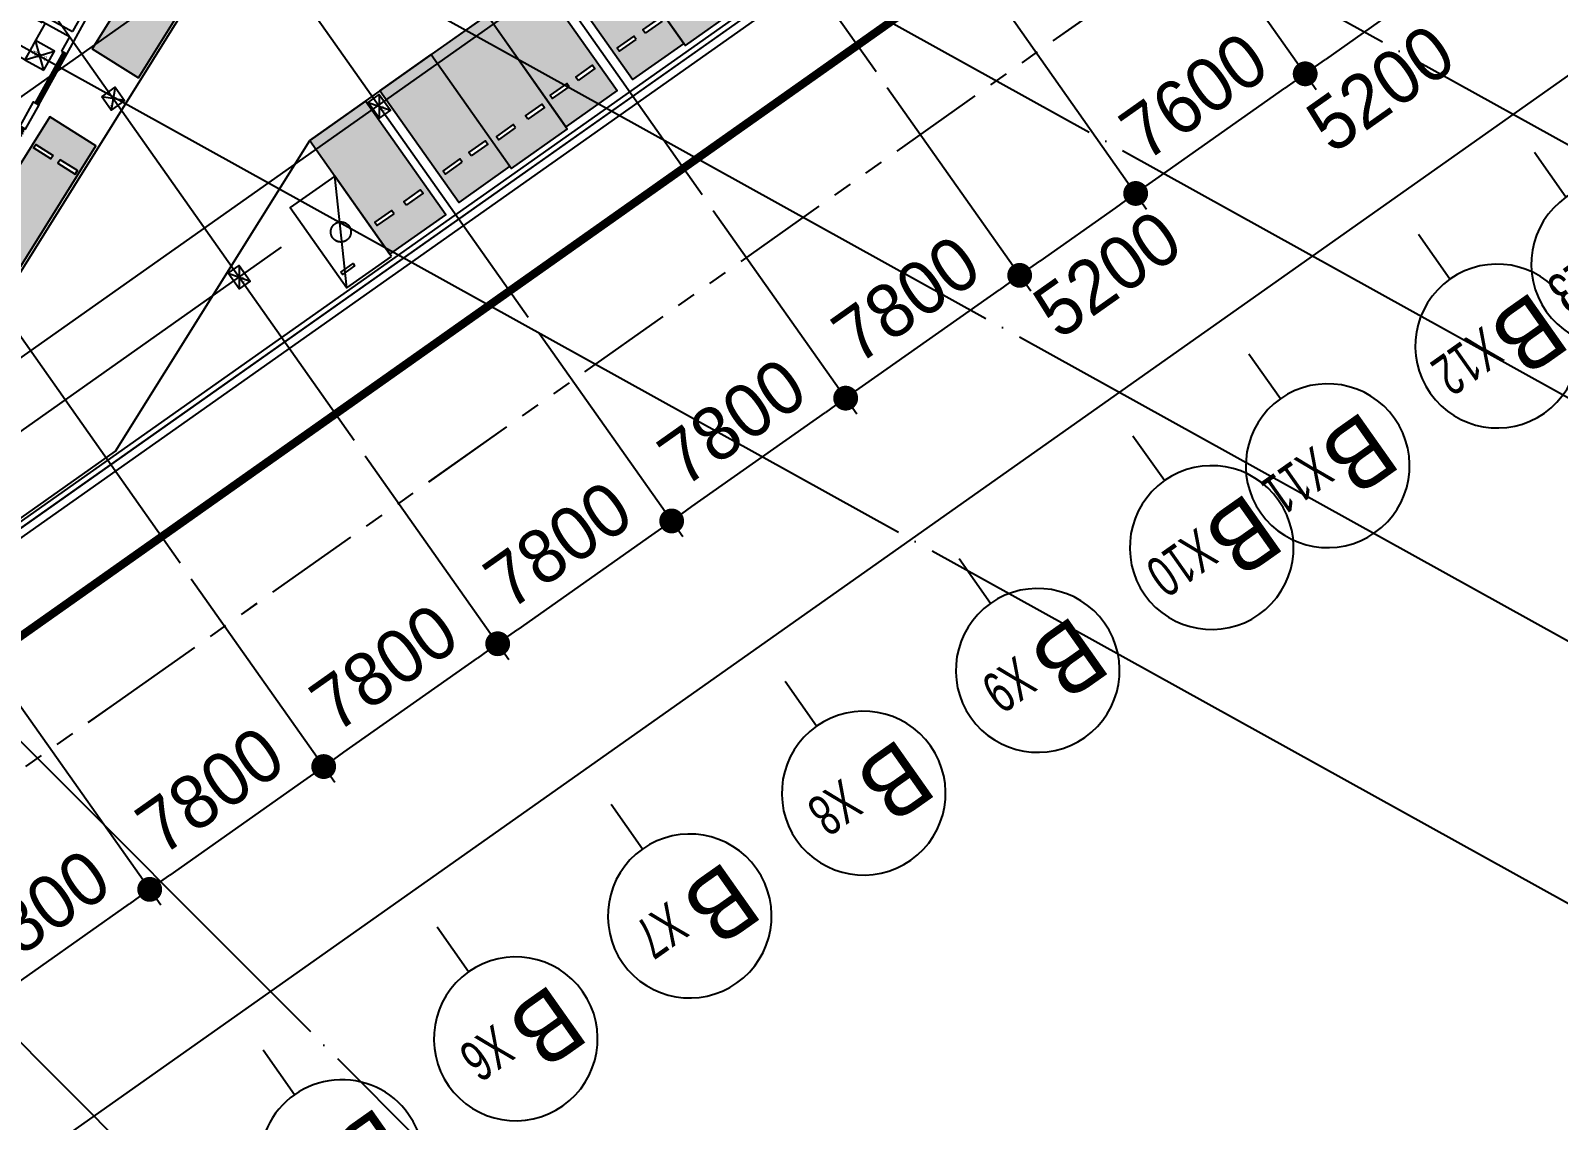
# Model space of a CAD drawing. Header units: millimetres. Extents: x -21000 to 567700, y 435000 to 850800.
# Drawn here: x 299436 to 355402, y 527319 to 567226 of the extents above; entities that cross this region are included whole.
import ezdxf
from ezdxf.xclip import XClip

# ---------------------------------------------------------------- set-up
doc = ezdxf.new("R2010")
doc.units = ezdxf.units.MM
doc.header["$LTSCALE"] = 700
doc.header["$XCLIPFRAME"] = 2
for name, pattern in [('AB_Pbase$0$PHANTOMX2', [5, 2.5, -0.5, 0.5, -0.5, 0.5, -0.5]), ('AB_Pbase$0$주차장기둥$0$CEN', [62, 60, -1, 0, -1]), ('AB_Pbase$0$주차장기둥$0$PHANTOMX2', [5, 2.5, -0.5, 0.5, -0.5, 0.5, -0.5]), ('AB_Pbase$0$지하1층 동골조$0$PHANTOMX2', [5, 2.5, -0.5, 0.5, -0.5, 0.5, -0.5]), ('HIDDEN', [9.525, 6.35, -3.175])]:
    doc.linetypes.add(name, pattern=pattern)
doc.layers.get('0').update_dxf_attribs({"color": 2})
doc.layers.get('Defpoints').update_dxf_attribs({"color": 171})
for name, color, linetype in [('AB_Pbase$0$AB_Pbase_지하1층_골조$0$HAT', 8, 'Continuous'), ('AB_Pbase$0$AB_Pbase_지하2층_골조$0$HAT', 8, 'Continuous'), ('AB_Pbase$0$ELE8', 8, 'Continuous'), ('AB_Pbase$0$FIN', 6, 'Continuous'), ('AB_Pbase$0$HAT', 8, 'Continuous'), ('AB_Pbase$0$SITE', 3, 'AB_Pbase$0$PHANTOMX2'), ('AB_Pbase$0$WAL', 3, 'Continuous'), ('AB_Pbase$0$경량벽체 세대창고', 4, 'HIDDEN'), ('AB_Pbase$0$경량벽체 세대창고 모듈', 4, 'HIDDEN'), ('AB_Pbase$0$제습기(세대창고)', 6, 'Continuous'), ('AB_Pbase$0$주차(경형)', 9, 'Continuous'), ('AB_Pbase$0$주차-sol', 254, 'Continuous'), ('AB_Pbase$0$주차-일반', 9, 'Continuous'), ('AB_Pbase$0$주차-확장', 7, 'Continuous'), ('AB_Pbase$0$주차장기둥$0$CEN_P', 244, 'AB_Pbase$0$주차장기둥$0$CEN'), ('p_구조전체평면도중심선$0$AXIS', 7, 'Continuous'), ('p_구조전체평면도중심선$0$DIM', 7, 'Continuous'), ('p_구조전체평면도중심선$0$SDIM', 4, 'Continuous')]:
    doc.layers.add(name, color=color, linetype=linetype)
for name, color, linetype, plot in [('AB_Pbase$0$DEFPOINT', 247, 'Continuous', False), ('AB_Pbase$0$Defponts', 161, 'Continuous', False), ('AB_Pbase$0$주차-카운터', 151, 'Continuous', False), ('AB_Pbase$0$주차장기둥$0$DEFPOINT', 247, 'Continuous', False), ('AB_Pbase$0$주차장기둥$0$Defpoints1', 235, 'Continuous', False), ('AB_Pbase$0$지하1층 동골조$0$Defpoints1', 235, 'Continuous', False)]:
    doc.layers.add(name, color=color, linetype=linetype, plot=plot)
doc.styles.add('AB_Pbase$0$돋움', font='')
doc.styles.add('AB_Pbase$0$주차장기둥$0$맑은 고딕', font='')
doc.styles.add('p_구조전체평면도중심선$0$도면기준$0$울릉도L', font='')
doc.styles.add('p_구조전체평면도중심선$0$돋움', font='')
doc.styles.add('p_구조전체평면도중심선$0$돋음', font='')
doc.styles.get('AB_Pbase$0$돋움').set_extended_font_data('Dotum')
doc.styles.get('AB_Pbase$0$주차장기둥$0$맑은 고딕').set_extended_font_data('Dotum')
doc.styles.get('p_구조전체평면도중심선$0$도면기준$0$울릉도L').set_extended_font_data('Dotum')
doc.styles.get('p_구조전체평면도중심선$0$돋움').set_extended_font_data('Dotum')
doc.styles.get('p_구조전체평면도중심선$0$돋음').set_extended_font_data('Dotum')
doc.dimstyles.new('p_구조전체평면도중심선$0$ADIM', dxfattribs={"dimscale": 700, "dimtxt": 3, "dimasz": 1.5, "dimexe": 1, "dimexo": 1, "dimgap": 1, "dimtad": 1, "dimdec": 0, "dimdsep": 46, "dimtxsty": 'p_구조전체평면도중심선$0$돋움', "dimblk1": 'p_구조전체평면도중심선$0$DOT', "dimblk2": 'p_구조전체평면도중심선$0$DOT', "dimsah": 1, "dimcen": 1, "dimdle": 1.5, "dimclrd": 7, "dimclre": 7, "dimclrt": 3, "dimadec": 0, "dimazin": 0, "dimtfac": 1, "dimtdec": 0, "dimtix": 1, "dimtmove": 2, "dimatfit": 3, "dimldrblk": 'p_구조전체평면도중심선$0$_Dot', "dimfxl": 1, "dimtvp": 1, "dimtolj": 1, "dimtzin": 0, "dimarcsym": 0})

# ---------------------------------------------------------------- blocks, each defined once
blk = doc.blocks.new('AB_Pbase$0$SITE0917')
at = {"layer": 'AB_Pbase$0$SITE', "ltscale": 4, "const_width": 300, "flags": 128}
blk.add_lwpolyline([(212876, -144968), (209906, -142008), (204836, -136928), (200146, -132238), (190406, -122488), (180636, -112708), (171034, -103096), (171034, -103096), (158736, -90778), (158736, -90778), (141626, -73668), (139746, -71778), (128760, -60783), (176825, 584), (181318, 2778), (191836, 2802), (195846, 2812), (208846, 2852), (221744, 2892), (225745, 2912), (238652, 2912), (251951, 2992), (272863, 3047), (279849, 3072), (281852, 3072), (297942, 3132), (307301, 3162), (318838, 3162), (322371, 3192), (329338, 3212), (331331, 3221), (331828, 3221), (342783, 3252), (353879, 3292), (357878, 3302), (368882, 3332), (377971, 3362), (436463, 3532), (443896, 3564), (449423, 3588), (453866, 1294), (461852, -10041), (461004, -14962), (456210, -18339), (446980, -24860), (436111, -32530), (433802, -34158), (424035, -41046), (408709, -51856), (403261, -55702), (401224, -57140), (393879, -62330), (377930, -73579), (370949, -78503), (368971, -79898), (360221, -86073), (350807, -92731), (341600, -99229), (316998, -116581), (268640, -150722), (261994, -155385), (240653, -170436), (213593, -144250), (212876, -144968)], dxfattribs=at)
blk = doc.blocks.new('AB_Pbase$0$AB_Pbase_지하2층_골조')
at = {"layer": 'AB_Pbase$0$AB_Pbase_지하2층_골조$0$HAT'}
h = blk.add_hatch(dxfattribs=at)
h.set_pattern_fill('_USER', color=256, scale=300, angle=61, style=0, double=1, pattern_type=0)
h.set_pattern_definition([(61, (257005.16, 25351), (-262.38591, 145.44289), []), (151, (257005.16, 25351), (-145.44289, -262.38591), [])])
h.paths.add_polyline_path([(328519, 547869), (330080, 547003)])
edge = h.paths.add_edge_path()
edge.add_line((328975, 545009), (330080, 547003))
edge.add_line((328975, 545009), (330080, 547003))
blk = doc.blocks.new('AB_Pbase$0$CON-108-B2F')
for p, q in [((7390, -15960), (7390, -11900)), ((7610, -12030), (7610, -15960)), ((7390, -15960), (6790, -15960)), ((6790, -15960), (6790, -16180)), ((6790, -16180), (8210, -16180)), ((8210, -15960), (7610, -15960))]:
    blk.add_line(p, q)
blk.add_lwpolyline([(3650, -15960), (4670, -15960), (4670, -16180), (3650, -16180)], close=True)
blk = doc.blocks.new('AB_Pbase$0$CON-108-B1F')
at = {"rotation": 359.9999999999997}
blk.add_blockref('AB_Pbase$0$CON-108-B2F', (0, 0), dxfattribs=at)
blk = doc.blocks.new('AB_Pbase$0$지하1층 동골조')
at = {"layer": 'AB_Pbase$0$지하1층 동골조$0$Defpoints1', "linetype": 'AB_Pbase$0$지하1층 동골조$0$PHANTOMX2', "ltscale": 2}
blk.add_lwpolyline([(132535, -113605), (143147, -106116), (155647, -97346), (200767, -65476), (225367, -48126)], dxfattribs=at)
at = {"layer": 'AB_Pbase$0$지하1층 동골조$0$Defpoints1', "linetype": 'AB_Pbase$0$지하1층 동골조$0$PHANTOMX2', "ltscale": 2, "flags": 128}
blk.add_lwpolyline([(305496, 13326), (315263, 20214), (317573, 21842), (328441, 29512), (337671, 36032), (342465, 39410), (343314, 44331), (335327, 55666), (330884, 57959), (325357, 57936), (317924, 57904), (259433, 57734), (250343, 57704), (239340, 57674), (235340, 57664), (224244, 57624), (213290, 57592), (212792, 57592), (210800, 57584), (203833, 57564), (200300, 57534), (188762, 57534), (179403, 57504), (163313, 57444), (161310, 57444), (154324, 57418), (133412, 57364), (120113, 57284), (107206, 57284), (103205, 57264), (90307, 57224), (77307, 57184), (73297, 57174), (62779, 57150), (58286, 54955), (10221, -6411), (21207, -17406), (23087, -19296), (40197, -36406), (52495, -48724), (62097, -58336), (71867, -68116), (81607, -77866), (86297, -82556), (91367, -87636), (94337, -90596), (95054, -89878), (122114, -116064), (143455, -101014), (150102, -96350), (198459, -62209), (223061, -44857), (232269, -38359), (241682, -31701), (250432, -25527), (252410, -24132), (259391, -19208), (275340, -7958), (282685, -2768), (284723, -1330), (290171, 2516)], close=True, dxfattribs=at)
at = {"rotation": 60.99999813639858}
blk.add_blockref('AB_Pbase$0$CON-108-B1F', (136377, -71696), dxfattribs=at)
blk = doc.blocks.new('AB_Pbase$0$세대창고')
at = {"layer": 'AB_Pbase$0$경량벽체 세대창고', "ltscale": 0.2}
blk.add_lwpolyline([(-290837, 78445), (-291837, 78445), (-291837, 79945), (-290837, 79945)], close=True, dxfattribs=at)
blk = doc.blocks.new('AB_Pbase$0$제습기(세대창고)')
at = {"layer": 'AB_Pbase$0$제습기(세대창고)', "color": 6, "ltscale": 0.2}
for p, q in [((0, 0), (800, 800)), ((0, 800), (800, 0))]:
    blk.add_line(p, q, dxfattribs=at)
blk.add_lwpolyline([(0, 0), (800, 0), (800, 800), (0, 800)], close=True, dxfattribs=at)
at = {"layer": 'AB_Pbase$0$Defponts', "ltscale": 0.2, "style": 'AB_Pbase$0$돋움'}
blk.add_text('제습기', height=150, rotation=273.209, dxfattribs=at).set_placement((298, 688))
blk = doc.blocks.new('AB_Pbase$0$0228_REV.')
at = {"layer": 'AB_Pbase$0$경량벽체 세대창고 모듈', "rotation": 331.0000000375007}
blk.add_blockref('AB_Pbase$0$세대창고', (718924, 249631), dxfattribs=at)
at = {"layer": 'AB_Pbase$0$제습기(세대창고)', "color": 6, "rotation": 60.99999825322722}
blk.add_blockref('AB_Pbase$0$제습기(세대창고)', (503283, 458854), dxfattribs=at)
blk = doc.blocks.new('AB_Pbase$0$AB_Pbase_지하1층_골조')
at = {"layer": 'AB_Pbase$0$AB_Pbase_지하1층_골조$0$HAT'}
h = blk.add_hatch(dxfattribs=at)
h.set_pattern_fill('_USER', color=256, scale=300, angle=61, style=0, double=1, pattern_type=0)
h.set_pattern_definition([(61, (257005.16, 25351), (-262.38591, 145.44289), []), (151, (257005.16, 25351), (-145.44289, -262.38591), [])])
h.paths.add_polyline_path([(328519, 547869), (330080, 547003)])
edge = h.paths.add_edge_path()
edge.add_line((328975, 545009), (330080, 547003))
edge.add_line((328975, 545009), (330080, 547003))
for p, q in [((270700, 528984), (441115, 649223)), ((270667, 528593), (441533, 649151))]:
    blk.add_line(p, q)
blk = doc.blocks.new('AB_Pbase$0$주차장기둥$0$cen 2bl 지하')
at = {"layer": 'AB_Pbase$0$주차장기둥$0$CEN_P'}
for p, q in [((-12695, 19933), (97260, 247440)), ((-5672, 16538), (104282, 244046)), ((-1080, 14319), (108874, 241827)), ((37126, 83226), (-2439, 102348)), ((33731, 76204), (-5833, 95325)), ((30337, 69181), (9031, 79478)), ((26943, 62158), (5637, 72455)), ((9597, 43075), (21185, 67053)), ((23549, 55135), (2243, 65433))]:
    blk.add_line(p, q, dxfattribs=at)
at = {"layer": 'AB_Pbase$0$주차장기둥$0$CEN_P', "color": 5}
for p, q in [((-119386, 93183), (119274, 93183)), ((-127186, 85083), (119274, 85083)), ((-127186, 77283), (119274, 77283)), ((-39386, 68883), (119274, 68883))]:
    blk.add_line(p, q, dxfattribs=at)
at = {"layer": 'AB_Pbase$0$주차장기둥$0$CEN_P', "color": 54}
for p, q in [((-130483, 82129), (39239, 33413)), ((-87764, 77982), (41391, 40910))]:
    blk.add_line(p, q, dxfattribs=at)
blk = doc.blocks.new('AB_Pbase$0$주차장기둥$0$p기둥 5x7')
blk.add_lwpolyline([(-250, 350), (250, 350), (250, -350), (-250, -350)], close=True)
at = {"layer": 'AB_Pbase$0$주차장기둥$0$DEFPOINT'}
for p, q in [((250, 350), (-250, -350)), ((-250, 350), (250, -350))]:
    blk.add_line(p, q, dxfattribs=at)
at = {"layer": 'AB_Pbase$0$주차장기둥$0$DEFPOINT', "color": 6, "style": 'AB_Pbase$0$주차장기둥$0$맑은 고딕'}
for s, height, p in [('C1', 100, (-24, -160)), ('5x7', 50, (29, -259))]:
    blk.add_text(s, height=height, rotation=0, dxfattribs=at).set_placement(p)
blk = doc.blocks.new('AB_Pbase$0$주차장기둥$0$s3_col')
at = {"ltscale": 0.5}
blk.add_lwpolyline([(-300, 300), (300, 300), (300, -300), (-300, -300)], close=True, dxfattribs=at)
at = {"layer": 'AB_Pbase$0$주차장기둥$0$DEFPOINT'}
for p, q in [((300, 300), (-300, -300)), ((300, -300), (-300, 300))]:
    blk.add_line(p, q, dxfattribs=at)
at = {"layer": 'AB_Pbase$0$주차장기둥$0$DEFPOINT', "color": 6, "style": 'AB_Pbase$0$주차장기둥$0$맑은 고딕'}
blk.add_text('6X6', height=50, rotation=270, dxfattribs=at).set_placement((-245, -137))
blk = doc.blocks.new('AB_Pbase$0$주차장기둥')
at = {"layer": 'AB_Pbase$0$주차장기둥$0$Defpoints1', "linetype": 'AB_Pbase$0$주차장기둥$0$PHANTOMX2', "ltscale": 2}
blk.add_lwpolyline([(47801, 12842), (53040, 24727), (59238, 38682), (81499, 89239), (93649, 116780)], dxfattribs=at)
for name, p, rotation in [('AB_Pbase$0$주차장기둥$0$cen 2bl 지하', (36992, -11667), 1.99999810188403), ('AB_Pbase$0$주차장기둥$0$p기둥 5x7', (56236, 62349), 66.20545820488529), ('AB_Pbase$0$주차장기둥$0$s3_col', (47737, 57572), 66.20502657994787), ('AB_Pbase$0$주차장기둥$0$p기둥 5x7', (55057, 54345), 66.2054582048853)]:
    blk.add_blockref(name, p, dxfattribs=dict(rotation=rotation))
blk = doc.blocks.new('AB_Pbase$0$주차일반')
at = {"layer": 'AB_Pbase$0$주차-sol'}
h = blk.add_hatch(color=254, dxfattribs=at)
h.dxf.hatch_style = 1
h.paths.add_polyline_path([(0, 0), (-2300, 0), (-2300, -5000), (0, -5000)])
h.paths.add_polyline_path([(-200, -3725), (-200, -3875), (-950, -3875), (-950, -3725)], flags=16)
h.paths.add_polyline_path([(-1350, -3725), (-1350, -3875), (-2100, -3875), (-2100, -3725)], flags=16)
at = {"layer": 'AB_Pbase$0$주차-일반', "color": 6}
for points in [[(0, 0), (0, -5000), (-2300, -5000), (-2300, 0)], [(-1350, -3875), (-1350, -3725), (-2100, -3725), (-2100, -3875)], [(-950, -3875), (-950, -3725), (-200, -3725), (-200, -3875)]]:
    blk.add_lwpolyline(points, close=True, dxfattribs=at)
blk = doc.blocks.new('AB_Pbase$0$주차확장')
at = {"layer": 'AB_Pbase$0$주차-sol'}
h = blk.add_hatch(color=252, dxfattribs=at)
h.paths.add_polyline_path([(1525, -3825), (2275, -3825), (2275, -3975), (1525, -3975)], flags=16)
edge = h.paths.add_edge_path()
edge.add_line((0, -5100), (2500, -5100))
edge.add_line((2500, -5100), (2500, 0))
edge.add_line((2500, 0), (0, 0))
edge.add_line((0, 0), (0, -5100))
h.paths.add_polyline_path([(225, -3975), (225, -3825), (975, -3825), (975, -3975)])
at = {"layer": 'AB_Pbase$0$주차-확장'}
blk.add_lwpolyline([(0, 0), (0, -5100), (2500, -5100), (2500, 0)], close=True, dxfattribs=at)
at = {"layer": 'AB_Pbase$0$주차-확장', "ltscale": 600}
for points in [[(975, -3975), (975, -3825), (225, -3825), (225, -3975)], [(1525, -3975), (1525, -3825), (2275, -3825), (2275, -3975)]]:
    blk.add_lwpolyline(points, close=True, dxfattribs=at)
blk = doc.blocks.new('AB_Pbase$0$주차-일반(평행)')
at = {"layer": 'AB_Pbase$0$주차-sol'}
h = blk.add_hatch(color=256, dxfattribs=at)
h.dxf.hatch_style = 1
h.paths.add_polyline_path([(0, 0), (0, -2000), (6000, -2000), (6000, 0)])
h.paths.add_polyline_path([(1275, -850), (1125, -850), (1125, -100), (1275, -100)], flags=16)
h.paths.add_polyline_path([(1275, -1150), (1275, -1900), (1125, -1900), (1125, -1150)], flags=16)
at = {"layer": 'AB_Pbase$0$주차-일반', "color": 6}
for points in [[(6000, 0), (0, 0), (0, -2000), (6000, -2000)], [(1125, -850), (1275, -850), (1275, -100), (1125, -100)], [(1125, -1150), (1275, -1150), (1275, -1900), (1125, -1900)]]:
    blk.add_lwpolyline(points, close=True, dxfattribs=at)
blk = doc.blocks.new('AB_Pbase$0$주차(경형)')
at = {"layer": 'AB_Pbase$0$주차(경형)'}
blk.add_lwpolyline([(2000, -3600), (2000, 0), (0, 0), (0, -3600), (2000, -3600)], dxfattribs=at)
blk.add_lwpolyline([(150, -3000), (700, -3000), (700, -3100), (150, -3100)], close=True, dxfattribs=at)
at = {"layer": 'AB_Pbase$0$주차-카운터', "extrusion": (1.3e-15, -4.51775e-07, 1)}
blk.add_line((0, -3600, 0), (2000, 0), dxfattribs=at)
blk.add_circle((1000, -1800), 369, dxfattribs=at)
blk = doc.blocks.new('AB_Pbase$0$pppaaa_1_1')
at = {"layer": 'AB_Pbase$0$주차(경형)', "extrusion": (0.014484, -0.020528, 0.999684)}
blk.add_blockref('AB_Pbase$0$주차(경형)', (575715, 279979, -6946), dxfattribs=at)
at = {"layer": 'AB_Pbase$0$주차-일반'}
for name, p, rotation in [('AB_Pbase$0$주차-일반(평행)', (306569, 570581, 0), 238.0000136348702), ('AB_Pbase$0$주차일반', (320488, 570844, 0), 35.20545523873221), ('AB_Pbase$0$주차일반', (318037, 569114, 0), 35.20545523873221), ('AB_Pbase$0$주차일반', (314115, 566347, 0), 35.20545523873221), ('AB_Pbase$0$주차-일반(평행)', (301833, 563002, 0), 238.0000136348701)]:
    blk.add_blockref(name, p, dxfattribs=dict(at, rotation=rotation))
at = {"layer": 'AB_Pbase$0$주차-확장', "rotation": 35.20545523873221}
for p in [(320488, 570844, 0), (314115, 566347, 0), (309661, 563205, 0)]:
    blk.add_blockref('AB_Pbase$0$주차확장', p, dxfattribs=at)
blk = doc.blocks.new('AB_Pbase')
at = {"layer": 'AB_Pbase$0$ELE8'}
h = blk.add_hatch(dxfattribs=at)
h.set_pattern_fill('NET', color=256, scale=20, angle=15.182184)
h.paths.add_polyline_path([(306607, 576902), (307489, 578494), (307358, 578567), (306476, 576975)])
h.paths.add_polyline_path([(302481, 569459), (302350, 569532), (301322, 567678), (301454, 567605)])
h.paths.add_polyline_path([(303713, 571681), (303582, 571754), (302845, 570424), (302976, 570351)])
h.paths.add_polyline_path([(306074, 575940), (305943, 576013), (304188, 572847), (304319, 572774)])
h.paths.add_polyline_path([(297900, 561194), (297769, 561267), (296014, 558101), (296145, 558028)])
h.paths.add_polyline_path([(298506, 562287), (299243, 563617), (299112, 563690), (298375, 562360)])
h.paths.add_polyline_path([(300765, 566363), (300634, 566436), (299606, 564582), (299737, 564509)])
h.paths.add_polyline_path([(295612, 557066), (295480, 557139), (294598, 555547), (294729, 555474)])
h.paths.add_polyline_path([(283227, 553515), (283300, 553646), (284892, 552764), (284819, 552632)])
h.paths.add_polyline_path([(289229, 554338), (289098, 554411), (288652, 553606), (288783, 553534)])
h.paths.add_polyline_path([(290094, 554579), (290167, 554710), (290971, 554264), (290899, 554133)])
h.paths.add_polyline_path([(282338, 554179), (280387, 555261), (279617, 556352), (279153, 556025), (279206, 555996), (279099, 555803), (279581, 556143), (280284, 555146), (282265, 554048)])
h.paths.add_polyline_path([(278006, 556409), (276676, 557146), (276749, 557277), (278078, 556540)])
h.paths.add_polyline_path([(273930, 558668), (275784, 557641), (275857, 557772), (274003, 558800)])
h.paths.add_polyline_path([(261799, 565393), (261872, 565524), (263464, 564641), (263391, 564510)])
h.paths.add_polyline_path([(264353, 563977), (264426, 564108), (265561, 563479), (265489, 563347)])
h.paths.add_polyline_path([(266279, 563081), (267592, 562353), (267519, 562222), (266206, 562950)])
at = {"layer": 'AB_Pbase$0$HAT'}
h = blk.add_hatch(dxfattribs=at)
h.set_pattern_fill('_USER', color=256, scale=300, angle=61, style=0, double=1, pattern_type=0)
h.set_pattern_definition([(61, (257005.16, 25351), (-262.38591, 145.44289), []), (151, (257005.16, 25351), (-145.44289, -262.38591), [])])
h.paths.add_polyline_path([(328519, 547869), (330080, 547003)])
edge = h.paths.add_edge_path()
edge.add_line((328975, 545009), (330080, 547003))
edge.add_line((328975, 545009), (330080, 547003))
at = {"layer": 'AB_Pbase$0$DEFPOINT'}
for p, q in [((309661, 563205, 0), (358237, 597478, 0)), ((297872, 556478), (305532, 568736)), ((302549, 551822), (309661, 563205, 0)), ((296052, 547239), (302549, 551822))]:
    blk.add_line(p, q, dxfattribs=at)
at = {"layer": 'AB_Pbase$0$FIN'}
blk.add_line((436138, 645956), (274245, 531730), dxfattribs=at)
at = {"layer": 'AB_Pbase$0$WAL'}
blk.add_lwpolyline([(300765, 566363), (300634, 566436), (299606, 564582), (299737, 564509)], close=True, dxfattribs=at)
for name, p, rotation in [('AB_Pbase$0$AB_Pbase_지하1층_골조', (0, 0), 359.9999999999999), ('AB_Pbase$0$주차장기둥', (231893, 539971), 329.0000000345588), ('AB_Pbase$0$0228_REV.', (-203355, 106916), 359.9999999999992), ('AB_Pbase$0$지하1층 동골조', (146945, 639965), 359.9999999999994), ('AB_Pbase$0$AB_Pbase_지하2층_골조', (0, 0), 359.9999999999994), ('AB_Pbase$0$SITE0917', (28406, 694337), 359.9999999999983)]:
    blk.add_blockref(name, p, dxfattribs=dict(rotation=rotation))
ref = blk.add_blockref('AB_Pbase$0$pppaaa_1_1', (0, 0), dxfattribs=dict(at, rotation=359.9999999999999))
XClip(ref).set_block_clipping_path([(-396188.9384898804, 0.0133324571), (493845.7278262604, 839949.4046300659)])
blk = doc.blocks.new('p_구조전체평면도중심선$0$DOT')
at = {"layer": 'p_구조전체평면도중심선$0$SDIM', "color": 0, "linetype": 'ByBlock'}
blk.add_line((-0.5, 0), (-1, 0), dxfattribs=at)
at = {"layer": 'p_구조전체평면도중심선$0$SDIM', "color": 0, "linetype": 'ByBlock', "const_width": 0.5}
blk.add_lwpolyline([(-0.25, 0, 1), (0.25, 0, 1)], format="xyb", close=True, dxfattribs=at)
blk = doc.blocks.new('*D146')
at = {"layer": 'Defpoints', "color": 0, "transparency": 16777216}
for p in [(276512, -146612), (270139, -151109), (275394, -158558)]:
    blk.add_point(p, dxfattribs=at)
at = {"layer": 'p_구조전체평면도중심선$0$DIM', "color": 7, "lineweight": -2, "transparency": 16777216}
for p, q in [((276916, -147184), (282171, -154633)), ((270542, -151681), (275798, -159130)), ((281024, -154586), (276138, -158033))]:
    blk.add_line(p, q, dxfattribs=at)
at = {"layer": 'p_구조전체평면도중심선$0$DIM', "color": 7, "lineweight": -2, "transparency": 16777216, "xscale": 910, "yscale": 910, "zscale": 910}
for p, rotation in [((281768, -154061), 35.20545823908423), ((275394, -158558), 215.2054582390842)]:
    blk.add_blockref('p_구조전체평면도중심선$0$DOT', p, dxfattribs=dict(at, rotation=rotation))
at = {"layer": 'p_구조전체평면도중심선$0$DIM', "color": 3, "transparency": 16777216, "insert": (277612, -154936), "char_height": 1960, "attachment_point": 5, "rotation": 35.2055, "style": 'p_구조전체평면도중심선$0$도면기준$0$울릉도L'}
blk.add_mtext('\\A1;7800', dxfattribs=at)
blk = doc.blocks.new('p_구조전체평면도중심선$0$_Dot')
at = {"color": 0, "linetype": 'ByBlock', "lineweight": -2}
blk.add_line((-0.5, 0), (-1, 0), dxfattribs=at)
at = {"color": 0, "linetype": 'ByBlock', "const_width": 0.5}
blk.add_lwpolyline([(-0.25, 0, 1), (0.25, 0, 1)], format="xyb", close=True, dxfattribs=at)
blk = doc.blocks.new('*D147')
at = {"layer": 'Defpoints', "color": 0, "transparency": 16777216}
for p in [(270139, -151109), (263765, -155606), (275394, -158558)]:
    blk.add_point(p, dxfattribs=at)
at = {"layer": 'p_구조전체평면도중심선$0$DIM', "color": 7, "lineweight": -2, "transparency": 16777216}
for p, q in [((270542, -151681), (275798, -159130)), ((264169, -156178), (269425, -163627)), ((269765, -162530), (274651, -159083))]:
    blk.add_line(p, q, dxfattribs=at)
at = {"layer": 'p_구조전체평면도중심선$0$DIM', "color": 7, "lineweight": -2, "transparency": 16777216, "xscale": 910, "yscale": 910, "zscale": 910}
for p, rotation in [((275394, -158558), 35.20545823942252), ((269021, -163055), 215.2054582394225)]:
    blk.add_blockref('p_구조전체평면도중심선$0$DOT', p, dxfattribs=dict(at, rotation=rotation))
at = {"layer": 'p_구조전체평면도중심선$0$DIM', "color": 3, "transparency": 16777216, "insert": (271238, -159433), "char_height": 1960, "attachment_point": 5, "rotation": 35.2055, "style": 'p_구조전체평면도중심선$0$도면기준$0$울릉도L'}
blk.add_mtext('\\A1;7800', dxfattribs=at)
blk = doc.blocks.new('*D148')
at = {"layer": 'Defpoints', "color": 0, "transparency": 16777216}
for p in [(306254, -125627), (302005, -128625), (307261, -136074)]:
    blk.add_point(p, dxfattribs=at)
at = {"layer": 'p_구조전체평면도중심선$0$DIM', "color": 7, "lineweight": -2, "transparency": 16777216}
for p, q in [((306658, -126199), (311913, -133648)), ((302409, -129197), (307664, -136646)), ((310766, -133601), (308004, -135549))]:
    blk.add_line(p, q, dxfattribs=at)
at = {"layer": 'p_구조전체평면도중심선$0$DIM', "color": 7, "lineweight": -2, "transparency": 16777216, "xscale": 910, "yscale": 910, "zscale": 910}
for p, rotation in [((311510, -133076), 35.20545844009286), ((307261, -136074), 215.2054584400929)]:
    blk.add_blockref('p_구조전체평면도중심선$0$DOT', p, dxfattribs=dict(at, rotation=rotation))
at = {"layer": 'p_구조전체평면도중심선$0$DIM', "color": 3, "transparency": 16777216, "insert": (310476, -136034), "char_height": 1960, "attachment_point": 5, "rotation": 35.2055, "style": 'p_구조전체평면도중심선$0$도면기준$0$울릉도L'}
blk.add_mtext('\\A1;5200', dxfattribs=at)
blk = doc.blocks.new('*D149')
at = {"layer": 'Defpoints', "color": 0, "transparency": 16777216}
for p in [(302005, -128625), (295632, -133122), (307261, -136074)]:
    blk.add_point(p, dxfattribs=at)
at = {"layer": 'p_구조전체평면도중심선$0$DIM', "color": 7, "lineweight": -2, "transparency": 16777216}
for p, q in [((302409, -129197), (307664, -136646)), ((296036, -133694), (301291, -141143)), ((301631, -140046), (306517, -136599))]:
    blk.add_line(p, q, dxfattribs=at)
at = {"layer": 'p_구조전체평면도중심선$0$DIM', "color": 7, "lineweight": -2, "transparency": 16777216, "xscale": 910, "yscale": 910, "zscale": 910}
for p, rotation in [((307261, -136074), 35.20545823941704), ((300888, -140571), 215.205458239417)]:
    blk.add_blockref('p_구조전체평면도중심선$0$DOT', p, dxfattribs=dict(at, rotation=rotation))
at = {"layer": 'p_구조전체평면도중심선$0$DIM', "color": 3, "transparency": 16777216, "insert": (303105, -136949), "char_height": 1960, "attachment_point": 5, "rotation": 35.2055, "style": 'p_구조전체평면도중심선$0$도면기준$0$울릉도L'}
blk.add_mtext('\\A1;7800', dxfattribs=at)
blk = doc.blocks.new('*D150')
at = {"layer": 'Defpoints', "color": 0, "transparency": 16777216}
for p in [(282885, -142116), (276512, -146612), (288141, -149564)]:
    blk.add_point(p, dxfattribs=at)
at = {"layer": 'p_구조전체평면도중심선$0$DIM', "color": 7, "lineweight": -2, "transparency": 16777216}
for p, q in [((283289, -142688), (288545, -150136)), ((276916, -147184), (282171, -154633)), ((282511, -153537), (287397, -150089))]:
    blk.add_line(p, q, dxfattribs=at)
at = {"layer": 'p_구조전체평면도중심선$0$DIM', "color": 7, "lineweight": -2, "transparency": 16777216, "xscale": 910, "yscale": 910, "zscale": 910}
for p, rotation in [((288141, -149564), 35.20545823948039), ((281768, -154061), 215.2054582394804)]:
    blk.add_blockref('p_구조전체평면도중심선$0$DOT', p, dxfattribs=dict(at, rotation=rotation))
at = {"layer": 'p_구조전체평면도중심선$0$DIM', "color": 3, "transparency": 16777216, "insert": (283985, -150439), "char_height": 1960, "attachment_point": 5, "rotation": 35.2055, "style": 'p_구조전체평면도중심선$0$도면기준$0$울릉도L'}
blk.add_mtext('\\A1;7800', dxfattribs=at)
blk = doc.blocks.new('*D151')
at = {"layer": 'Defpoints', "color": 0, "transparency": 16777216}
for p in [(289259, -137619), (282885, -142116), (288141, -149564)]:
    blk.add_point(p, dxfattribs=at)
at = {"layer": 'p_구조전체평면도중심선$0$DIM', "color": 7, "lineweight": -2, "transparency": 16777216}
for p, q in [((289662, -138191), (294918, -145640)), ((283289, -142688), (288545, -150136)), ((293771, -145592), (288885, -149040))]:
    blk.add_line(p, q, dxfattribs=at)
at = {"layer": 'p_구조전체평면도중심선$0$DIM', "color": 7, "lineweight": -2, "transparency": 16777216, "xscale": 910, "yscale": 910, "zscale": 910}
for p, rotation in [((294514, -145068), 35.20545823923673), ((288141, -149564), 215.2054582392367)]:
    blk.add_blockref('p_구조전체평면도중심선$0$DOT', p, dxfattribs=dict(at, rotation=rotation))
at = {"layer": 'p_구조전체평면도중심선$0$DIM', "color": 3, "transparency": 16777216, "insert": (290358, -145942), "char_height": 1960, "attachment_point": 5, "rotation": 35.2055, "style": 'p_구조전체평면도중심선$0$도면기준$0$울릉도L'}
blk.add_mtext('\\A1;7800', dxfattribs=at)
blk = doc.blocks.new('*D152')
at = {"layer": 'Defpoints', "color": 0, "transparency": 16777216}
for p in [(312464, -121246), (306254, -125627), (317720, -128695)]:
    blk.add_point(p, dxfattribs=at)
at = {"layer": 'p_구조전체평면도중심선$0$DIM', "color": 7, "lineweight": -2, "transparency": 16777216}
for p, q in [((312868, -121818), (318123, -129267)), ((306658, -126199), (311913, -133648)), ((312253, -132552), (316976, -129219))]:
    blk.add_line(p, q, dxfattribs=at)
at = {"layer": 'p_구조전체평면도중심선$0$DIM', "color": 7, "lineweight": -2, "transparency": 16777216, "xscale": 910, "yscale": 910, "zscale": 910}
for p, rotation in [((317720, -128695), 35.20545824675128), ((311510, -133076), 215.2054582467513)]:
    blk.add_blockref('p_구조전체평면도중심선$0$DOT', p, dxfattribs=dict(at, rotation=rotation))
at = {"layer": 'p_구조전체평면도중심선$0$DIM', "color": 3, "transparency": 16777216, "insert": (313645, -129512), "char_height": 1960, "attachment_point": 5, "rotation": 35.2055, "style": 'p_구조전체평면도중심선$0$도면기준$0$울릉도L'}
blk.add_mtext('\\A1;7600', dxfattribs=at)
blk = doc.blocks.new('*D153')
at = {"layer": 'Defpoints', "color": 0, "transparency": 16777216}
for p in [(316713, -118248), (312464, -121246), (317720, -128695)]:
    blk.add_point(p, dxfattribs=at)
at = {"layer": 'p_구조전체평면도중심선$0$DIM', "color": 7, "lineweight": -2, "transparency": 16777216}
for p, q in [((317116, -118820), (322372, -126269)), ((312868, -121818), (318123, -129267)), ((321225, -126222), (318463, -128170))]:
    blk.add_line(p, q, dxfattribs=at)
at = {"layer": 'p_구조전체평면도중심선$0$DIM', "color": 7, "lineweight": -2, "transparency": 16777216, "xscale": 910, "yscale": 910, "zscale": 910}
for p, rotation in [((321969, -125697), 35.20545802728812), ((317720, -128695), 215.2054580272881)]:
    blk.add_blockref('p_구조전체평면도중심선$0$DOT', p, dxfattribs=dict(at, rotation=rotation))
at = {"layer": 'p_구조전체평면도중심선$0$DIM', "color": 3, "transparency": 16777216, "insert": (320485, -129231), "char_height": 1960, "attachment_point": 5, "rotation": 35.2055, "style": 'p_구조전체평면도중심선$0$도면기준$0$울릉도L'}
blk.add_mtext('\\A1;5200', dxfattribs=at)
blk = doc.blocks.new('*D158')
at = {"layer": 'Defpoints', "color": 0, "transparency": 16777216}
for p in [(295632, -133122), (289259, -137619), (300888, -140571)]:
    blk.add_point(p, dxfattribs=at)
at = {"layer": 'p_구조전체평면도중심선$0$DIM', "color": 7, "lineweight": -2, "transparency": 16777216}
for p, q in [((296036, -133694), (301291, -141143)), ((289662, -138191), (294918, -145640)), ((295258, -144543), (300144, -141096))]:
    blk.add_line(p, q, dxfattribs=at)
at = {"layer": 'p_구조전체평면도중심선$0$DIM', "color": 7, "lineweight": -2, "transparency": 16777216, "xscale": 910, "yscale": 910, "zscale": 910}
for p, rotation in [((300888, -140571), 35.20545823951053), ((294514, -145068), 215.2054582395106)]:
    blk.add_blockref('p_구조전체평면도중심선$0$DOT', p, dxfattribs=dict(at, rotation=rotation))
at = {"layer": 'p_구조전체평면도중심선$0$DIM', "color": 3, "transparency": 16777216, "insert": (296732, -141445), "char_height": 1960, "attachment_point": 5, "rotation": 35.2055, "style": 'p_구조전체평면도중심선$0$도면기준$0$울릉도L'}
blk.add_mtext('\\A1;7800', dxfattribs=at)
blk = doc.blocks.new('*D220')
at = {"layer": 'Defpoints', "color": 0, "transparency": 16777216}
for p in [(415254, -48721), (244972, -168866), (253457, -180890)]:
    blk.add_point(p, dxfattribs=at)
at = {"layer": 'p_구조전체평면도중심선$0$DIM', "color": 7, "lineweight": -2, "transparency": 16777216}
for p, q in [((415658, -49293), (424142, -61317)), ((422995, -61270), (254200, -180366)), ((245376, -169438), (253860, -181462))]:
    blk.add_line(p, q, dxfattribs=at)
at = {"layer": 'p_구조전체평면도중심선$0$DIM', "color": 7, "lineweight": -2, "transparency": 16777216, "xscale": 910, "yscale": 910, "zscale": 910}
for p, rotation in [((423738, -60746), 35.20545823944298), ((253457, -180890), 215.2054582394429)]:
    blk.add_blockref('p_구조전체평면도중심선$0$DOT', p, dxfattribs=dict(at, rotation=rotation))
at = {"layer": 'p_구조전체평면도중심선$0$DIM', "color": 3, "transparency": 16777216, "insert": (337628, -119444), "char_height": 1960, "attachment_point": 5, "rotation": 35.2055, "style": 'p_구조전체평면도중심선$0$도면기준$0$울릉도L'}
blk.add_mtext('\\A1;208400', dxfattribs=at)
blk = doc.blocks.new('p_구조전체평면도중심선$0$BOMBOM_S')
at = {"layer": 'p_구조전체평면도중심선$0$AXIS', "color": 7}
blk.add_line((0, 0.4), (0, 0), dxfattribs=at)
blk.add_lwpolyline([(-0.6, 1, 1), (0.6, 1, 1), (-0.6, 1, 1)], format="xyb", dxfattribs=at)
at = {"layer": 'p_구조전체평면도중심선$0$AXIS', "color": 1, "style": 'p_구조전체평면도중심선$0$돋음'}
for tag, p, height in [('X', (-0.295, 0.816), 0.4), ('N', (0.129, 0.816), 0.25)]:
    blk.add_attdef(tag, p, '', height=height, dxfattribs=at)
blk = doc.blocks.new('p_구조전체평면도중심선')
at = {"layer": 'p_구조전체평면도중심선$0$AXIS'}
ref = blk.add_blockref('p_구조전체평면도중심선$0$BOMBOM_S', (326119.6, -131580.2), dxfattribs=dict(at, xscale=5000, yscale=5000, zscale=5000, rotation=215.2057507645661))
ref.add_attrib('X', 'B', (330325.8, -133605.2), dxfattribs={"color": 1, "height": 2500, "rotation": 215.20575, "style": 'p_구조전체평면도중심선$0$돋음'})
ref.add_attrib('N', 'X13', (328471.4, -134913.5), dxfattribs={"color": 1, "height": 1500, "rotation": 215.20575, "style": 'p_구조전체평면도중심선$0$돋음', "width": 0.7})
ref = blk.add_blockref('p_구조전체평면도중심선$0$BOMBOM_S', (321870.8, -134578.1), dxfattribs=dict(at, xscale=5000, yscale=5000, zscale=5000, rotation=215.2057507645661))
ref.add_attrib('X', 'B', (326076.9, -136603), dxfattribs={"color": 1, "height": 2500, "rotation": 215.20575, "style": 'p_구조전체평면도중심선$0$돋음'})
ref.add_attrib('N', 'X12', (324222.6, -137911.4), dxfattribs={"color": 1, "height": 1500, "rotation": 215.20575, "style": 'p_구조전체평면도중심선$0$돋음', "width": 0.7})
ref = blk.add_blockref('p_구조전체평면도중심선$0$BOMBOM_S', (315660.9, -138959.6), dxfattribs=dict(at, xscale=5000, yscale=5000, zscale=5000, rotation=215.2057507645661))
ref.add_attrib('X', 'B', (319867, -140984.5), dxfattribs={"color": 1, "height": 2500, "rotation": 215.20575, "style": 'p_구조전체평면도중심선$0$돋음'})
ref.add_attrib('N', 'X11', (318012.7, -142292.9), dxfattribs={"color": 1, "height": 1500, "rotation": 215.20575, "style": 'p_구조전체평면도중심선$0$돋음', "width": 0.7})
ref = blk.add_blockref('p_구조전체평면도중심선$0$BOMBOM_S', (311412.2, -141957.4), dxfattribs=dict(at, xscale=5000, yscale=5000, zscale=5000, rotation=215.2057507645661))
ref.add_attrib('X', 'B', (315618.3, -143982.3), dxfattribs={"color": 1, "height": 2500, "rotation": 215.20575, "style": 'p_구조전체평면도중심선$0$돋음'})
ref.add_attrib('N', 'X10', (313764, -145290.7), dxfattribs={"color": 1, "height": 1500, "rotation": 215.20575, "style": 'p_구조전체평면도중심선$0$돋음', "width": 0.7})
ref = blk.add_blockref('p_구조전체평면도중심선$0$BOMBOM_S', (305038.9, -146454.2), dxfattribs=dict(at, xscale=5000, yscale=5000, zscale=5000, rotation=215.2057507645661))
ref.add_attrib('X', 'B', (309245.1, -148479.1), dxfattribs={"color": 1, "height": 2500, "rotation": 215.20575, "style": 'p_구조전체평면도중심선$0$돋음'})
ref.add_attrib('N', 'X9', (307119.4, -149978.9), dxfattribs={"color": 1, "height": 1500, "rotation": 215.20575, "style": 'p_구조전체평면도중심선$0$돋음', "width": 0.7})
ref = blk.add_blockref('p_구조전체평면도중심선$0$BOMBOM_S', (298665.6, -150951), dxfattribs=dict(at, xscale=5000, yscale=5000, zscale=5000, rotation=215.2057507645661))
ref.add_attrib('X', 'B', (302871.8, -152975.9), dxfattribs={"color": 1, "height": 2500, "rotation": 215.20575, "style": 'p_구조전체평면도중심선$0$돋음'})
ref.add_attrib('N', 'X8', (300746.2, -154475.7), dxfattribs={"color": 1, "height": 1500, "rotation": 215.20575, "style": 'p_구조전체평면도중심선$0$돋음', "width": 0.7})
ref = blk.add_blockref('p_구조전체평면도중심선$0$BOMBOM_S', (292292.4, -155447.8), dxfattribs=dict(at, xscale=5000, yscale=5000, zscale=5000, rotation=215.2057507645661))
ref.add_attrib('X', 'B', (296498.5, -157472.8), dxfattribs={"color": 1, "height": 2500, "rotation": 215.20575, "style": 'p_구조전체평면도중심선$0$돋음'})
ref.add_attrib('N', 'X7', (294372.9, -158972.5), dxfattribs={"color": 1, "height": 1500, "rotation": 215.20575, "style": 'p_구조전체평면도중심선$0$돋음', "width": 0.7})
ref = blk.add_blockref('p_구조전체평면도중심선$0$BOMBOM_S', (285919.1, -159944.6), dxfattribs=dict(at, xscale=5000, yscale=5000, zscale=5000, rotation=215.2057507645661))
ref.add_attrib('X', 'B', (290125.2, -161969.6), dxfattribs={"color": 1, "height": 2500, "rotation": 215.20575, "style": 'p_구조전체평면도중심선$0$돋음'})
ref.add_attrib('N', 'X6', (287999.6, -163469.4), dxfattribs={"color": 1, "height": 1500, "rotation": 215.20575, "style": 'p_구조전체평면도중심선$0$돋음', "width": 0.7})
ref = blk.add_blockref('p_구조전체평면도중심선$0$BOMBOM_S', (279545.8, -164441.5), dxfattribs=dict(at, xscale=5000, yscale=5000, zscale=5000, rotation=215.2057507645661))
ref.add_attrib('X', 'B', (283751.9, -166466.4), dxfattribs={"color": 1, "height": 2500, "rotation": 215.20575, "style": 'p_구조전체평면도중심선$0$돋음'})
ref.add_attrib('N', 'X5', (281626.3, -167966.2), dxfattribs={"color": 1, "height": 1500, "rotation": 215.20575, "style": 'p_구조전체평면도중심선$0$돋음', "width": 0.7})
at = {"layer": 'p_구조전체평면도중심선$0$DIM'}
for p1, p2, distance, picture, middle in [((415254, -48721), (244972.4, -168865.7), 14716.3, '*D220', (337628, -119444.1)), ((306254.2, -125627.5), (312464.1, -121246), -9116.3, '*D152', (313645.4, -129511.7)), ((295632, -133122.1), (302005.3, -128625.3), -9116.3, '*D149', (303105, -136948.7)), ((289258.7, -137618.9), (295632, -133122.1), -9116.3, '*D158', (296731.7, -141445.5)), ((289258.7, -137618.9), (282885.4, -142115.6), 9116.3, '*D151', (290358.4, -145942.3)), ((276512.1, -146612.4), (282885.4, -142115.6), -9116.3, '*D150', (283985.1, -150439)), ((276512.1, -146612.4), (270138.8, -151109.2), 9116.3, '*D146', (277611.8, -154935.8)), ((263765.5, -155606), (270138.8, -151109.2), -9116.3, '*D147', (271238.5, -159432.6))]:
    dim = blk.add_aligned_dim(p1=p1, p2=p2, distance=distance, dimstyle='p_구조전체평면도중심선$0$ADIM', override={"dimtxt": 2.8, "dimasz": 1.3, "dimtxsty": 'p_구조전체평면도중심선$0$도면기준$0$울릉도L'}, dxfattribs=at)
    dim.commit()
    dim.dimension.update_dxf_attribs({"geometry": picture, "text_midpoint": middle})
for base, p1, p2, picture, middle in [((317719.7, -128694.8), (316712.9, -118248.1), (312464.1, -121246), '*D153', (320484.8, -129231.3)), ((307260.9, -136074.1), (306254.2, -125627.5), (302005.3, -128625.3), '*D148', (310475.8, -136033.9))]:
    dim = blk.add_linear_dim(base=base, p1=p1, p2=p2, angle=215.20546, dimstyle='p_구조전체평면도중심선$0$ADIM', override={"dimtxt": 2.8, "dimasz": 1.3, "dimtxsty": 'p_구조전체평면도중심선$0$도면기준$0$울릉도L'}, dxfattribs=at)
    dim.commit()
    dim.dimension.update_dxf_attribs({"geometry": picture, "text_midpoint": middle, "dimtype": 129})

msp = doc.modelspace()

# ---------------------------------------------------------------- block references
ref = msp.add_blockref('AB_Pbase', (0, 0))
XClip(ref).set_block_clipping_path([(-0.000000015, 445500.0000000148), (493845.7187941075, 839949.3912975936)])

# ---------------------------------------------------------------- next in the draw order: block references
msp.add_blockref('p_구조전체평면도중심선', (28406, 694337))

doc.saveas('drawing.dxf')
